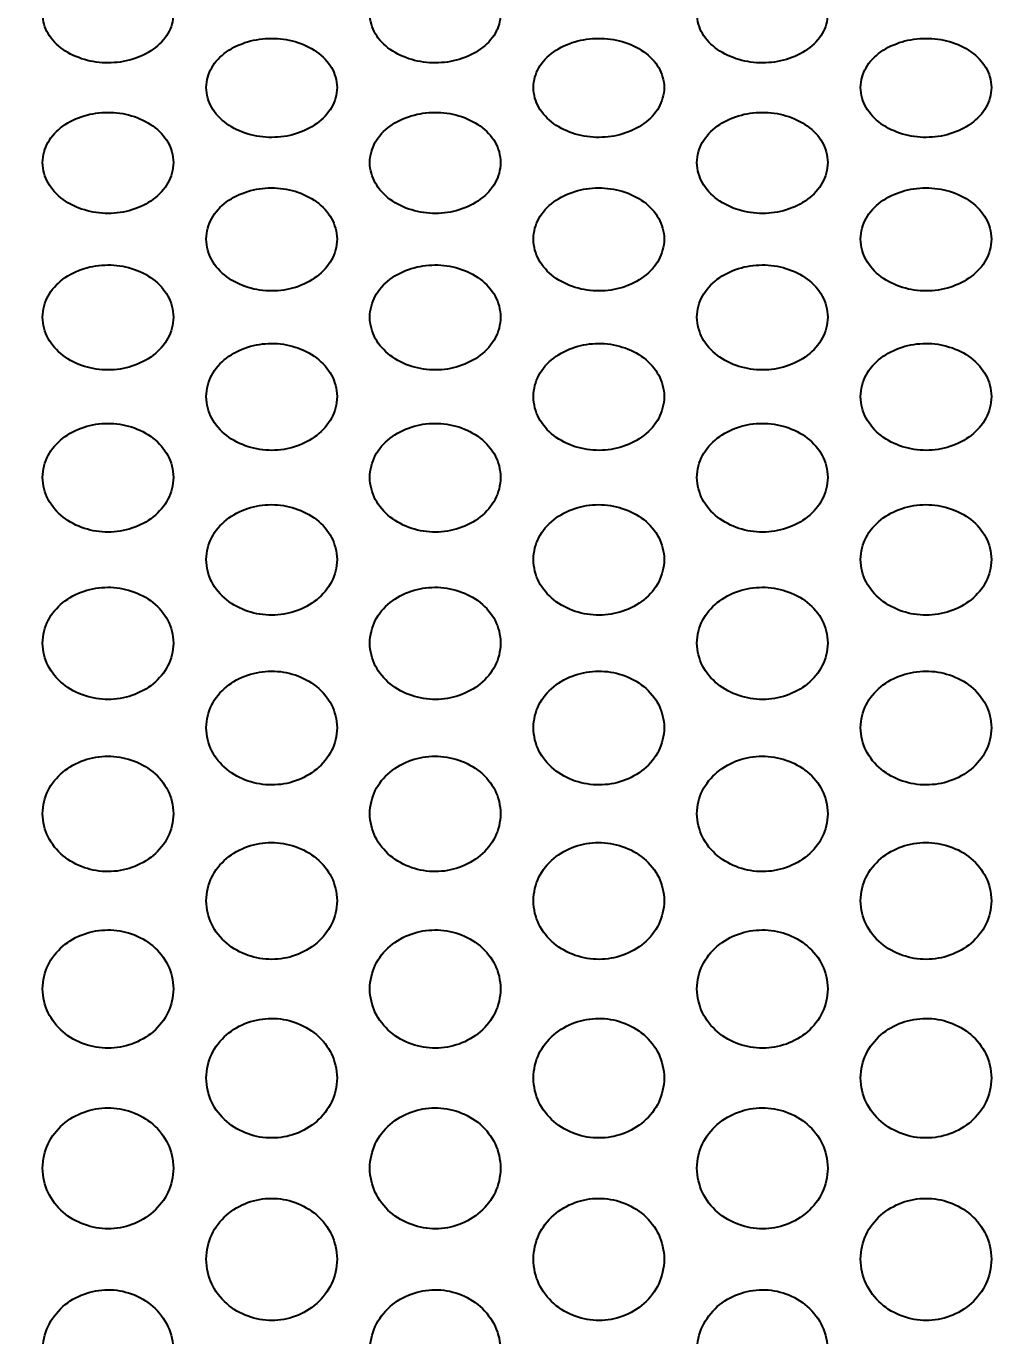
# Model space of a CAD drawing. Header units: millimetres. Extents: x 750 to 8479, y 2174 to 4333.
# Drawn here: x 2392.2 to 2452.2, y 3845.7 to 3925.7 of the extents above; entities that cross this region are included whole.
import ezdxf

# ---------------------------------------------------------------- set-up
doc = ezdxf.new("R2010")
doc.units = ezdxf.units.MM
doc.header["$LTSCALE"] = 153.67
doc.header["$PDMODE"] = 3
doc.header["$PDSIZE"] = 8
doc.layers.get('0').update_dxf_attribs({"linetype": 'CONTINUOUS'})
doc.layers.get('Defpoints').update_dxf_attribs({"linetype": 'CONTINUOUS'})
doc.layers.add('02___PRT_ALL_AXES', color=7, linetype='CONTINUOUS')
doc.styles.get("Standard").update_dxf_attribs({"font": 'calibri.ttf'})
doc.dimstyles.get("Standard").update_dxf_attribs({"dimtxt": 17.5, "dimasz": 17.5, "dimexe": 1.5, "dimexo": 1, "dimtad": 1, "dimdsep": 46, "dimtxsty": 'Standard', "dimblk": '_FILLED', "dimblk1": '_FILLED', "dimblk2": '_FILLED', "dimcen": 0.09, "dimazin": 2, "dimtol": 1, "dimtp": 0.01, "dimtm": 0.01, "dimtfac": 1, "dimtofl": 0, "dimtmove": 0, "dimatfit": 3, "dimldrblk": '_FILLED', "dimfxl": 1, "dimtolj": 1, "dimarcsym": 0})

# ---------------------------------------------------------------- blocks, each defined once
blk = doc.blocks.new('_FILLED')
at = {"color": 0, "linetype": 'ByBlock'}
blk.add_solid([(0, 0), (-1, 0.2143), (-1, -0.2143)], dxfattribs=at)
blk = doc.blocks.new('*D35')
at = {"color": 0, "lineweight": -2}
for p, q in [((2172.164, 4025.33), (2172.164, 4062.926)), ((2749.564, 3876.371), (2749.564, 4062.926)), ((2189.664, 4061.426), (2426.858, 4061.426)), ((2732.064, 4061.426), (2494.87, 4061.426))]:
    blk.add_line(p, q, dxfattribs=at)
at = {"layer": 'Defpoints', "color": 0}
for p in [(2749.564, 4061.426), (2172.164, 4024.33), (2749.564, 3875.371)]:
    blk.add_point(p, dxfattribs=at)
at = {"color": 0, "linetype": 'ByBlock', "lineweight": -2, "xscale": 17.5, "yscale": 17.5, "zscale": 17.5, "rotation": 180}
blk.add_blockref('_FILLED', (2172.164, 4061.426), dxfattribs=at)
at = {"color": 0, "linetype": 'ByBlock', "lineweight": -2, "xscale": 17.5, "yscale": 17.5, "zscale": 17.5}
blk.add_blockref('_FILLED', (2749.564, 4061.426), dxfattribs=at)
at = {"color": 0, "insert": (2460.864, 4061.426), "char_height": 30, "attachment_point": 5}
blk.add_mtext('\\A1;\\A1;575', dxfattribs=at)

msp = doc.modelspace()

# ---------------------------------------------------------------- linework, layer by layer
at = {"layer": '02___PRT_ALL_AXES', "linetype": 'Continuous'}
for points in [[(2401.16421, 3926.40065), (2401.14237, 3925.9631), (2400.93039, 3925.1779), (2399.98744, 3924.18528), (2398.64757, 3923.55791), (2397.18087, 3923.35095), (2395.707, 3923.54957), (2394.35251, 3924.17568), (2393.39937, 3925.17347), (2393.18584, 3925.96134), (2393.16421, 3926.40065)], [(2421.16421, 3926.40065), (2421.14237, 3925.9631), (2420.93039, 3925.1779), (2419.98744, 3924.18528), (2418.64757, 3923.55791), (2417.18087, 3923.35095), (2415.707, 3923.54957), (2414.35251, 3924.17568), (2413.39937, 3925.17347), (2413.18584, 3925.96134), (2413.16421, 3926.40065)], [(2441.16421, 3926.40065), (2441.14237, 3925.9631), (2440.93039, 3925.1779), (2439.98744, 3924.18528), (2438.64757, 3923.55791), (2437.18087, 3923.35095), (2435.707, 3923.54957), (2434.35251, 3924.17568), (2433.39937, 3925.17347), (2433.18584, 3925.96134), (2433.16421, 3926.40065)], [(2403.16421, 3921.91304), (2403.18605, 3922.36015), (2403.39803, 3923.15702), (2404.34098, 3924.15372), (2405.68085, 3924.77843), (2407.14755, 3924.98371), (2408.62142, 3924.78671), (2409.97591, 3924.16333), (2410.92905, 3923.16151), (2411.14258, 3922.36194), (2411.16421, 3921.91304)], [(2423.16421, 3921.91304), (2423.18605, 3922.36015), (2423.39803, 3923.15702), (2424.34098, 3924.15372), (2425.68085, 3924.77843), (2427.14755, 3924.98371), (2428.62142, 3924.78671), (2429.97591, 3924.16333), (2430.92905, 3923.16151), (2431.14258, 3922.36194), (2431.16421, 3921.91304)], [(2443.16421, 3921.91304), (2443.18605, 3922.36015), (2443.39803, 3923.15702), (2444.34098, 3924.15372), (2445.68085, 3924.77843), (2447.14755, 3924.98371), (2448.62142, 3924.78671), (2449.97591, 3924.16333), (2450.92905, 3923.16151), (2451.14258, 3922.36194), (2451.16421, 3921.91304)], [(2411.16421, 3921.91304), (2411.14237, 3921.46594), (2410.93039, 3920.66375), (2409.98744, 3919.64991), (2408.64757, 3919.00925), (2407.18087, 3918.79792), (2405.707, 3919.00073), (2404.35251, 3919.64011), (2403.39937, 3920.65923), (2403.18584, 3921.46414), (2403.16421, 3921.91304)], [(2431.16421, 3921.91304), (2431.14237, 3921.46594), (2430.93039, 3920.66375), (2429.98744, 3919.64991), (2428.64757, 3919.00925), (2427.18087, 3918.79792), (2425.707, 3919.00073), (2424.35251, 3919.64011), (2423.39937, 3920.65923), (2423.18584, 3921.46414), (2423.16421, 3921.91304)], [(2451.16421, 3921.91304), (2451.14237, 3921.46594), (2450.93039, 3920.66375), (2449.98744, 3919.64991), (2448.64757, 3919.00925), (2447.18087, 3918.79792), (2445.707, 3919.00073), (2444.35251, 3919.64011), (2443.39937, 3920.65923), (2443.18584, 3921.46414), (2443.16421, 3921.91304)], [(2393.16421, 3917.32993), (2393.18605, 3917.78631), (2393.39803, 3918.59987), (2394.34098, 3919.61768), (2395.68085, 3920.25575), (2397.14755, 3920.46544), (2398.62142, 3920.26421), (2399.97591, 3919.62749), (2400.92905, 3918.60445), (2401.14258, 3917.78815), (2401.16421, 3917.32993)], [(2413.16421, 3917.32993), (2413.18605, 3917.78631), (2413.39803, 3918.59987), (2414.34098, 3919.61768), (2415.68085, 3920.25575), (2417.14755, 3920.46544), (2418.62142, 3920.26421), (2419.97591, 3919.62749), (2420.92905, 3918.60445), (2421.14258, 3917.78815), (2421.16421, 3917.32993)], [(2433.16421, 3917.32993), (2433.18605, 3917.78631), (2433.39803, 3918.59987), (2434.34098, 3919.61768), (2435.68085, 3920.25575), (2437.14755, 3920.46544), (2438.62142, 3920.26421), (2439.97591, 3919.62749), (2440.92905, 3918.60445), (2441.14258, 3917.78815), (2441.16421, 3917.32993)], [(2401.16421, 3917.32993), (2401.14237, 3916.87355), (2400.93039, 3916.05482), (2399.98744, 3915.02035), (2398.64757, 3914.36678), (2397.18087, 3914.15122), (2395.707, 3914.35809), (2394.35251, 3915.01035), (2393.39937, 3916.05021), (2393.18584, 3916.87171), (2393.16421, 3917.32993)], [(2421.16421, 3917.32993), (2421.14237, 3916.87355), (2420.93039, 3916.05482), (2419.98744, 3915.02035), (2418.64757, 3914.36678), (2417.18087, 3914.15122), (2415.707, 3914.35809), (2414.35251, 3915.01035), (2413.39937, 3916.05021), (2413.18584, 3916.87171), (2413.16421, 3917.32993)], [(2441.16421, 3917.32993), (2441.14237, 3916.87355), (2440.93039, 3916.05482), (2439.98744, 3915.02035), (2438.64757, 3914.36678), (2437.18087, 3914.15122), (2435.707, 3914.35809), (2434.35251, 3915.01035), (2433.39937, 3916.05021), (2433.18584, 3916.87171), (2433.16421, 3917.32993)], [(2403.16421, 3912.65399), (2403.18605, 3913.11939), (2403.39803, 3913.94914), (2404.34098, 3914.98747), (2405.68085, 3915.63853), (2407.14755, 3915.8525), (2408.62142, 3915.64716), (2409.97591, 3914.99748), (2410.92905, 3913.95381), (2411.14258, 3913.12126), (2411.16421, 3912.65399)], [(2423.16421, 3912.65399), (2423.18605, 3913.11939), (2423.39803, 3913.94914), (2424.34098, 3914.98747), (2425.68085, 3915.63853), (2427.14755, 3915.8525), (2428.62142, 3915.64716), (2429.97591, 3914.99748), (2430.92905, 3913.95381), (2431.14258, 3913.12126), (2431.16421, 3912.65399)], [(2443.16421, 3912.65399), (2443.18605, 3913.11939), (2443.39803, 3913.94914), (2444.34098, 3914.98747), (2445.68085, 3915.63853), (2447.14755, 3915.8525), (2448.62142, 3915.64716), (2449.97591, 3914.99748), (2450.92905, 3913.95381), (2451.14258, 3913.12126), (2451.16421, 3912.65399)], [(2411.16421, 3912.65399), (2411.14237, 3912.18859), (2410.93039, 3911.35382), (2409.98744, 3910.29932), (2408.64757, 3909.63322), (2407.18087, 3909.41353), (2405.707, 3909.62436), (2404.35251, 3910.28912), (2403.39937, 3911.34911), (2403.18584, 3912.18671), (2403.16421, 3912.65399)], [(2431.16421, 3912.65399), (2431.14237, 3912.18859), (2430.93039, 3911.35382), (2429.98744, 3910.29932), (2428.64757, 3909.63322), (2427.18087, 3909.41353), (2425.707, 3909.62436), (2424.35251, 3910.28912), (2423.39937, 3911.34911), (2423.18584, 3912.18671), (2423.16421, 3912.65399)], [(2451.16421, 3912.65399), (2451.14237, 3912.18859), (2450.93039, 3911.35382), (2449.98744, 3910.29932), (2448.64757, 3909.63322), (2447.18087, 3909.41353), (2445.707, 3909.62436), (2444.35251, 3910.28912), (2443.39937, 3911.34911), (2443.18584, 3912.18671), (2443.16421, 3912.65399)], [(2393.16421, 3907.88795), (2393.18605, 3908.36209), (2393.39803, 3909.20756), (2394.34098, 3910.2658), (2395.68085, 3910.92946), (2397.14755, 3911.1476), (2398.62142, 3910.93827), (2399.97591, 3910.276), (2400.92905, 3909.21232), (2401.14258, 3908.364), (2401.16421, 3907.88795)], [(2413.16421, 3907.88795), (2413.18605, 3908.36209), (2413.39803, 3909.20756), (2414.34098, 3910.2658), (2415.68085, 3910.92946), (2417.14755, 3911.1476), (2418.62142, 3910.93827), (2419.97591, 3910.276), (2420.92905, 3909.21232), (2421.14258, 3908.364), (2421.16421, 3907.88795)], [(2433.16421, 3907.88795), (2433.18605, 3908.36209), (2433.39803, 3909.20756), (2434.34098, 3910.2658), (2435.68085, 3910.92946), (2437.14755, 3911.1476), (2438.62142, 3910.93827), (2439.97591, 3910.276), (2440.92905, 3909.21232), (2441.14258, 3908.364), (2441.16421, 3907.88795)], [(2401.16421, 3907.88795), (2401.14237, 3907.4138), (2400.93039, 3906.56347), (2399.98744, 3905.48956), (2398.64757, 3904.81131), (2397.18087, 3904.58765), (2395.707, 3904.8023), (2394.35251, 3905.47918), (2393.39937, 3906.55868), (2393.18584, 3907.41189), (2393.16421, 3907.88795)], [(2421.16421, 3907.88795), (2421.14237, 3907.4138), (2420.93039, 3906.56347), (2419.98744, 3905.48956), (2418.64757, 3904.81131), (2417.18087, 3904.58765), (2415.707, 3904.8023), (2414.35251, 3905.47918), (2413.39937, 3906.55868), (2413.18584, 3907.41189), (2413.16421, 3907.88795)], [(2441.16421, 3907.88795), (2441.14237, 3907.4138), (2440.93039, 3906.56347), (2439.98744, 3905.48956), (2438.64757, 3904.81131), (2437.18087, 3904.58765), (2435.707, 3904.8023), (2434.35251, 3905.47918), (2433.39937, 3906.55868), (2433.18584, 3907.41189), (2433.16421, 3907.88795)], [(2403.16421, 3903.03459), (2403.18605, 3903.5172), (2403.39803, 3904.37789), (2404.34098, 3905.45543), (2405.68085, 3906.13131), (2407.14755, 3906.35348), (2408.62142, 3906.14028), (2409.97591, 3905.46581), (2410.92905, 3904.38274), (2411.14258, 3903.51914), (2411.16421, 3903.03459)], [(2423.16421, 3903.03459), (2423.18605, 3903.5172), (2423.39803, 3904.37789), (2424.34098, 3905.45543), (2425.68085, 3906.13131), (2427.14755, 3906.35348), (2428.62142, 3906.14028), (2429.97591, 3905.46581), (2430.92905, 3904.38274), (2431.14258, 3903.51914), (2431.16421, 3903.03459)], [(2443.16421, 3903.03459), (2443.18605, 3903.5172), (2443.39803, 3904.37789), (2444.34098, 3905.45543), (2445.68085, 3906.13131), (2447.14755, 3906.35348), (2448.62142, 3906.14028), (2449.97591, 3905.46581), (2450.92905, 3904.38274), (2451.14258, 3903.51914), (2451.16421, 3903.03459)], [(2411.16421, 3903.03459), (2411.14237, 3902.55198), (2410.93039, 3901.68658), (2409.98744, 3900.59388), (2408.64757, 3899.90389), (2407.18087, 3899.67637), (2405.707, 3899.89472), (2404.35251, 3900.58332), (2403.39937, 3901.6817), (2403.18584, 3902.55003), (2403.16421, 3903.03459)], [(2431.16421, 3903.03459), (2431.14237, 3902.55198), (2430.93039, 3901.68658), (2429.98744, 3900.59388), (2428.64757, 3899.90389), (2427.18087, 3899.67637), (2425.707, 3899.89472), (2424.35251, 3900.58332), (2423.39937, 3901.6817), (2423.18584, 3902.55003), (2423.16421, 3903.03459)], [(2451.16421, 3903.03459), (2451.14237, 3902.55198), (2450.93039, 3901.68658), (2449.98744, 3900.59388), (2448.64757, 3899.90389), (2447.18087, 3899.67637), (2445.707, 3899.89472), (2444.35251, 3900.58332), (2443.39937, 3901.6817), (2443.18584, 3902.55003), (2443.16421, 3903.03459)], [(2393.16421, 3898.09675), (2393.18605, 3898.58755), (2393.39803, 3899.46296), (2394.34098, 3900.55916), (2395.68085, 3901.24686), (2397.14755, 3901.47294), (2398.62142, 3901.25599), (2399.97591, 3900.56972), (2400.92905, 3899.46789), (2401.14258, 3898.58952), (2401.16421, 3898.09675)], [(2413.16421, 3898.09675), (2413.18605, 3898.58755), (2413.39803, 3899.46296), (2414.34098, 3900.55916), (2415.68085, 3901.24686), (2417.14755, 3901.47294), (2418.62142, 3901.25599), (2419.97591, 3900.56972), (2420.92905, 3899.46789), (2421.14258, 3898.58952), (2421.16421, 3898.09675)], [(2433.16421, 3898.09675), (2433.18605, 3898.58755), (2433.39803, 3899.46296), (2434.34098, 3900.55916), (2435.68085, 3901.24686), (2437.14755, 3901.47294), (2438.62142, 3901.25599), (2439.97591, 3900.56972), (2440.92905, 3899.46789), (2441.14258, 3898.58952), (2441.16421, 3898.09675)], [(2401.16421, 3898.09675), (2401.14237, 3897.60595), (2400.93039, 3896.72599), (2399.98744, 3895.61515), (2398.64757, 3894.91381), (2397.18087, 3894.68257), (2395.707, 3894.90449), (2394.35251, 3895.60441), (2393.39937, 3896.72104), (2393.18584, 3897.60397), (2393.16421, 3898.09675)], [(2421.16421, 3898.09675), (2421.14237, 3897.60595), (2420.93039, 3896.72599), (2419.98744, 3895.61515), (2418.64757, 3894.91381), (2417.18087, 3894.68257), (2415.707, 3894.90449), (2414.35251, 3895.60441), (2413.39937, 3896.72104), (2413.18584, 3897.60397), (2413.16421, 3898.09675)], [(2441.16421, 3898.09675), (2441.14237, 3897.60595), (2440.93039, 3896.72599), (2439.98744, 3895.61515), (2438.64757, 3894.91381), (2437.18087, 3894.68257), (2435.707, 3894.90449), (2434.35251, 3895.60441), (2433.39937, 3896.72104), (2433.18584, 3897.60397), (2433.16421, 3898.09675)], [(2403.16421, 3893.07731), (2403.18605, 3893.57601), (2403.39803, 3894.46563), (2404.34098, 3895.57985), (2405.68085, 3896.27898), (2407.14755, 3896.50883), (2408.62142, 3896.28826), (2409.97591, 3895.59059), (2410.92905, 3894.47063), (2411.14258, 3893.57801), (2411.16421, 3893.07731)], [(2423.16421, 3893.07731), (2423.18605, 3893.57601), (2423.39803, 3894.46563), (2424.34098, 3895.57985), (2425.68085, 3896.27898), (2427.14755, 3896.50883), (2428.62142, 3896.28826), (2429.97591, 3895.59059), (2430.92905, 3894.47063), (2431.14258, 3893.57801), (2431.16421, 3893.07731)], [(2443.16421, 3893.07731), (2443.18605, 3893.57601), (2443.39803, 3894.46563), (2444.34098, 3895.57985), (2445.68085, 3896.27898), (2447.14755, 3896.50883), (2448.62142, 3896.28826), (2449.97591, 3895.59059), (2450.92905, 3894.47063), (2451.14258, 3893.57801), (2451.16421, 3893.07731)], [(2411.16421, 3893.07731), (2411.14237, 3892.57861), (2410.93039, 3891.68461), (2409.98744, 3890.55626), (2408.64757, 3889.84399), (2407.18087, 3889.60916), (2405.707, 3889.83452), (2404.35251, 3890.54536), (2403.39937, 3891.67957), (2403.18584, 3892.5766), (2403.16421, 3893.07731)], [(2431.16421, 3893.07731), (2431.14237, 3892.57861), (2430.93039, 3891.68461), (2429.98744, 3890.55626), (2428.64757, 3889.84399), (2427.18087, 3889.60916), (2425.707, 3889.83452), (2424.35251, 3890.54536), (2423.39937, 3891.67957), (2423.18584, 3892.5766), (2423.16421, 3893.07731)], [(2451.16421, 3893.07731), (2451.14237, 3892.57861), (2450.93039, 3891.68461), (2449.98744, 3890.55626), (2448.64757, 3889.84399), (2447.18087, 3889.60916), (2445.707, 3889.83452), (2444.35251, 3890.54536), (2443.39937, 3891.67957), (2443.18584, 3892.5766), (2443.16421, 3893.07731)], [(2393.16421, 3887.97919), (2393.18605, 3888.4855), (2393.39803, 3889.38881), (2394.34098, 3890.52041), (2395.68085, 3891.23056), (2397.14755, 3891.46405), (2398.62142, 3891.23998), (2399.97591, 3890.53132), (2400.92905, 3889.3939), (2401.14258, 3888.48754), (2401.16421, 3887.97919)], [(2413.16421, 3887.97919), (2413.18605, 3888.4855), (2413.39803, 3889.38881), (2414.34098, 3890.52041), (2415.68085, 3891.23056), (2417.14755, 3891.46405), (2418.62142, 3891.23998), (2419.97591, 3890.53132), (2420.92905, 3889.3939), (2421.14258, 3888.48754), (2421.16421, 3887.97919)], [(2433.16421, 3887.97919), (2433.18605, 3888.4855), (2433.39803, 3889.38881), (2434.34098, 3890.52041), (2435.68085, 3891.23056), (2437.14755, 3891.46405), (2438.62142, 3891.23998), (2439.97591, 3890.53132), (2440.92905, 3889.3939), (2441.14258, 3888.48754), (2441.16421, 3887.97919)], [(2401.16421, 3887.97919), (2401.14237, 3887.47289), (2400.93039, 3886.56536), (2399.98744, 3885.42018), (2398.64757, 3884.69739), (2397.18087, 3884.45911), (2395.707, 3884.68778), (2394.35251, 3885.40911), (2393.39937, 3886.56025), (2393.18584, 3887.47085), (2393.16421, 3887.97919)], [(2421.16421, 3887.97919), (2421.14237, 3887.47289), (2420.93039, 3886.56536), (2419.98744, 3885.42018), (2418.64757, 3884.69739), (2417.18087, 3884.45911), (2415.707, 3884.68778), (2414.35251, 3885.40911), (2413.39937, 3886.56025), (2413.18584, 3887.47085), (2413.16421, 3887.97919)], [(2441.16421, 3887.97919), (2441.14237, 3887.47289), (2440.93039, 3886.56536), (2439.98744, 3885.42018), (2438.64757, 3884.69739), (2437.18087, 3884.45911), (2435.707, 3884.68778), (2434.35251, 3885.40911), (2433.39937, 3886.56025), (2433.18584, 3887.47085), (2433.16421, 3887.97919)], [(2403.16421, 3882.80539), (2403.18605, 3883.31901), (2403.39803, 3884.23548), (2404.34098, 3885.38379), (2405.68085, 3886.10454), (2407.14755, 3886.34154), (2408.62142, 3886.1141), (2409.97591, 3885.39487), (2410.92905, 3884.24064), (2411.14258, 3883.32108), (2411.16421, 3882.80539)], [(2423.16421, 3882.80539), (2423.18605, 3883.31901), (2423.39803, 3884.23548), (2424.34098, 3885.38379), (2425.68085, 3886.10454), (2427.14755, 3886.34154), (2428.62142, 3886.1141), (2429.97591, 3885.39487), (2430.92905, 3884.24064), (2431.14258, 3883.32108), (2431.16421, 3882.80539)], [(2443.16421, 3882.80539), (2443.18605, 3883.31901), (2443.39803, 3884.23548), (2444.34098, 3885.38379), (2445.68085, 3886.10454), (2447.14755, 3886.34154), (2448.62142, 3886.1141), (2449.97591, 3885.39487), (2450.92905, 3884.24064), (2451.14258, 3883.32108), (2451.16421, 3882.80539)], [(2411.16421, 3882.80539), (2411.14237, 3882.29177), (2410.93039, 3881.37125), (2409.98744, 3880.20989), (2408.64757, 3879.47701), (2407.18087, 3879.23541), (2405.707, 3879.46727), (2404.35251, 3880.19867), (2403.39937, 3881.36606), (2403.18584, 3882.2897), (2403.16421, 3882.80539)], [(2431.16421, 3882.80539), (2431.14237, 3882.29177), (2430.93039, 3881.37125), (2429.98744, 3880.20989), (2428.64757, 3879.47701), (2427.18087, 3879.23541), (2425.707, 3879.46727), (2424.35251, 3880.19867), (2423.39937, 3881.36606), (2423.18584, 3882.2897), (2423.16421, 3882.80539)], [(2451.16421, 3882.80539), (2451.14237, 3882.29177), (2450.93039, 3881.37125), (2449.98744, 3880.20989), (2448.64757, 3879.47701), (2447.18087, 3879.23541), (2445.707, 3879.46727), (2444.35251, 3880.19867), (2443.39937, 3881.36606), (2443.18584, 3882.2897), (2443.16421, 3882.80539)], [(2393.16421, 3877.55891), (2393.18605, 3878.07955), (2393.39803, 3879.00864), (2394.34098, 3880.173), (2395.68085, 3880.90393), (2397.14755, 3881.14428), (2398.62142, 3880.91362), (2399.97591, 3880.18423), (2400.92905, 3879.01387), (2401.14258, 3878.08164), (2401.16421, 3877.55891)], [(2413.16421, 3877.55891), (2413.18605, 3878.07955), (2413.39803, 3879.00864), (2414.34098, 3880.173), (2415.68085, 3880.90393), (2417.14755, 3881.14428), (2418.62142, 3880.91362), (2419.97591, 3880.18423), (2420.92905, 3879.01387), (2421.14258, 3878.08164), (2421.16421, 3877.55891)], [(2433.16421, 3877.55891), (2433.18605, 3878.07955), (2433.39803, 3879.00864), (2434.34098, 3880.173), (2435.68085, 3880.90393), (2437.14755, 3881.14428), (2438.62142, 3880.91362), (2439.97591, 3880.18423), (2440.92905, 3879.01387), (2441.14258, 3878.08164), (2441.16421, 3877.55891)], [(2401.16421, 3877.55891), (2401.14237, 3877.03828), (2400.93039, 3876.1053), (2399.98744, 3874.92845), (2398.64757, 3874.1859), (2397.18087, 3873.94113), (2395.707, 3874.17603), (2394.35251, 3874.91708), (2393.39937, 3876.10005), (2393.18584, 3877.03618), (2393.16421, 3877.55891)], [(2421.16421, 3877.55891), (2421.14237, 3877.03828), (2420.93039, 3876.1053), (2419.98744, 3874.92845), (2418.64757, 3874.1859), (2417.18087, 3873.94113), (2415.707, 3874.17603), (2414.35251, 3874.91708), (2413.39937, 3876.10005), (2413.18584, 3877.03618), (2413.16421, 3877.55891)], [(2441.16421, 3877.55891), (2441.14237, 3877.03828), (2440.93039, 3876.1053), (2439.98744, 3874.92845), (2438.64757, 3874.1859), (2437.18087, 3873.94113), (2435.707, 3874.17603), (2434.35251, 3874.91708), (2433.39937, 3876.10005), (2433.18584, 3877.03618), (2433.16421, 3877.55891)], [(2403.16421, 3872.24282), (2403.18605, 3872.77017), (2403.39803, 3873.71135), (2404.34098, 3874.89107), (2405.68085, 3875.63175), (2407.14755, 3875.87533), (2408.62142, 3875.64158), (2409.97591, 3874.90244), (2410.92905, 3873.71665), (2411.14258, 3872.77229), (2411.16421, 3872.24282)], [(2423.16421, 3872.24282), (2423.18605, 3872.77017), (2423.39803, 3873.71135), (2424.34098, 3874.89107), (2425.68085, 3875.63175), (2427.14755, 3875.87533), (2428.62142, 3875.64158), (2429.97591, 3874.90244), (2430.92905, 3873.71665), (2431.14258, 3872.77229), (2431.16421, 3872.24282)], [(2443.16421, 3872.24282), (2443.18605, 3872.77017), (2443.39803, 3873.71135), (2444.34098, 3874.89107), (2445.68085, 3875.63175), (2447.14755, 3875.87533), (2448.62142, 3875.64158), (2449.97591, 3874.90244), (2450.92905, 3873.71665), (2451.14258, 3872.77229), (2451.16421, 3872.24282)], [(2411.16421, 3872.24282), (2411.14237, 3871.71548), (2410.93039, 3870.77059), (2409.98744, 3869.57893), (2408.64757, 3868.82715), (2407.18087, 3868.57935), (2405.707, 3868.81716), (2404.35251, 3869.56742), (2403.39937, 3870.76527), (2403.18584, 3871.71335), (2403.16421, 3872.24282)], [(2431.16421, 3872.24282), (2431.14237, 3871.71548), (2430.93039, 3870.77059), (2429.98744, 3869.57893), (2428.64757, 3868.82715), (2427.18087, 3868.57935), (2425.707, 3868.81716), (2424.35251, 3869.56742), (2423.39937, 3870.76527), (2423.18584, 3871.71335), (2423.16421, 3872.24282)], [(2451.16421, 3872.24282), (2451.14237, 3871.71548), (2450.93039, 3870.77059), (2449.98744, 3869.57893), (2448.64757, 3868.82715), (2447.18087, 3868.57935), (2445.707, 3868.81716), (2444.35251, 3869.56742), (2443.39937, 3870.76527), (2443.18584, 3871.71335), (2443.16421, 3872.24282)], [(2393.16421, 3866.86022), (2393.18605, 3867.39397), (2393.39803, 3868.34669), (2394.34098, 3869.54108), (2395.68085, 3870.29108), (2397.14755, 3870.53775), (2398.62142, 3870.30104), (2399.97591, 3869.5526), (2400.92905, 3868.35205), (2401.14258, 3867.39612), (2401.16421, 3866.86022)], [(2413.16421, 3866.86022), (2413.18605, 3867.39397), (2413.39803, 3868.34669), (2414.34098, 3869.54108), (2415.68085, 3870.29108), (2417.14755, 3870.53775), (2418.62142, 3870.30104), (2419.97591, 3869.5526), (2420.92905, 3868.35205), (2421.14258, 3867.39612), (2421.16421, 3866.86022)], [(2433.16421, 3866.86022), (2433.18605, 3867.39397), (2433.39803, 3868.34669), (2434.34098, 3869.54108), (2435.68085, 3870.29108), (2437.14755, 3870.53775), (2438.62142, 3870.30104), (2439.97591, 3869.5526), (2440.92905, 3868.35205), (2441.14258, 3867.39612), (2441.16421, 3866.86022)], [(2401.16421, 3866.86022), (2401.14237, 3866.32648), (2400.93039, 3865.37023), (2399.98744, 3864.16447), (2398.64757, 3863.40388), (2397.18087, 3863.15321), (2395.707, 3863.39377), (2394.35251, 3864.15282), (2393.39937, 3865.36485), (2393.18584, 3866.32433), (2393.16421, 3866.86022)], [(2421.16421, 3866.86022), (2421.14237, 3866.32648), (2420.93039, 3865.37023), (2419.98744, 3864.16447), (2418.64757, 3863.40388), (2417.18087, 3863.15321), (2415.707, 3863.39377), (2414.35251, 3864.15282), (2413.39937, 3865.36485), (2413.18584, 3866.32433), (2413.16421, 3866.86022)], [(2441.16421, 3866.86022), (2441.14237, 3866.32648), (2440.93039, 3865.37023), (2439.98744, 3864.16447), (2438.64757, 3863.40388), (2437.18087, 3863.15321), (2435.707, 3863.39377), (2434.35251, 3864.15282), (2433.39937, 3865.36485), (2433.18584, 3866.32433), (2433.16421, 3866.86022)], [(2403.16421, 3861.41426), (2403.18605, 3861.9541), (2403.39803, 3862.9178), (2404.34098, 3864.12617), (2405.68085, 3864.88505), (2407.14755, 3865.13466), (2408.62142, 3864.89512), (2409.97591, 3864.13782), (2410.92905, 3862.92322), (2411.14258, 3861.95627), (2411.16421, 3861.41426)], [(2423.16421, 3861.41426), (2423.18605, 3861.9541), (2423.39803, 3862.9178), (2424.34098, 3864.12617), (2425.68085, 3864.88505), (2427.14755, 3865.13466), (2428.62142, 3864.89512), (2429.97591, 3864.13782), (2430.92905, 3862.92322), (2431.14258, 3861.95627), (2431.16421, 3861.41426)], [(2443.16421, 3861.41426), (2443.18605, 3861.9541), (2443.39803, 3862.9178), (2444.34098, 3864.12617), (2445.68085, 3864.88505), (2447.14755, 3865.13466), (2448.62142, 3864.89512), (2449.97591, 3864.13782), (2450.92905, 3862.92322), (2451.14258, 3861.95627), (2451.16421, 3861.41426)], [(2411.16421, 3861.41426), (2411.14237, 3860.87443), (2410.93039, 3859.90738), (2409.98744, 3858.68821), (2408.64757, 3857.91927), (2407.18087, 3857.66586), (2405.707, 3857.90905), (2404.35251, 3858.67643), (2403.39937, 3859.90193), (2403.18584, 3860.87226), (2403.16421, 3861.41426)], [(2431.16421, 3861.41426), (2431.14237, 3860.87443), (2430.93039, 3859.90738), (2429.98744, 3858.68821), (2428.64757, 3857.91927), (2427.18087, 3857.66586), (2425.707, 3857.90905), (2424.35251, 3858.67643), (2423.39937, 3859.90193), (2423.18584, 3860.87226), (2423.16421, 3861.41426)], [(2451.16421, 3861.41426), (2451.14237, 3860.87443), (2450.93039, 3859.90738), (2449.98744, 3858.68821), (2448.64757, 3857.91927), (2447.18087, 3857.66586), (2445.707, 3857.90905), (2444.35251, 3858.67643), (2443.39937, 3859.90193), (2443.18584, 3860.87226), (2443.16421, 3861.41426)], [(2393.16421, 3855.90812), (2393.18605, 3856.45373), (2393.39803, 3857.42784), (2394.34098, 3858.64948), (2395.68085, 3859.41681), (2397.14755, 3859.6692), (2398.62142, 3859.42699), (2399.97591, 3858.66127), (2400.92905, 3857.43332), (2401.14258, 3856.45592), (2401.16421, 3855.90812)], [(2413.16421, 3855.90812), (2413.18605, 3856.45373), (2413.39803, 3857.42784), (2414.34098, 3858.64948), (2415.68085, 3859.41681), (2417.14755, 3859.6692), (2418.62142, 3859.42699), (2419.97591, 3858.66127), (2420.92905, 3857.43332), (2421.14258, 3856.45592), (2421.16421, 3855.90812)], [(2433.16421, 3855.90812), (2433.18605, 3856.45373), (2433.39803, 3857.42784), (2434.34098, 3858.64948), (2435.68085, 3859.41681), (2437.14755, 3859.6692), (2438.62142, 3859.42699), (2439.97591, 3858.66127), (2440.92905, 3857.43332), (2441.14258, 3856.45592), (2441.16421, 3855.90812)], [(2401.16421, 3855.90812), (2401.14237, 3855.36251), (2400.93039, 3854.38522), (2399.98744, 3853.15335), (2398.64757, 3852.37651), (2397.18087, 3852.12051), (2395.707, 3852.36619), (2394.35251, 3853.14145), (2393.39937, 3854.37972), (2393.18584, 3855.36031), (2393.16421, 3855.90812)], [(2421.16421, 3855.90812), (2421.14237, 3855.36251), (2420.93039, 3854.38522), (2419.98744, 3853.15335), (2418.64757, 3852.37651), (2417.18087, 3852.12051), (2415.707, 3852.36619), (2414.35251, 3853.14145), (2413.39937, 3854.37972), (2413.18584, 3855.36031), (2413.16421, 3855.90812)], [(2441.16421, 3855.90812), (2441.14237, 3855.36251), (2440.93039, 3854.38522), (2439.98744, 3853.15335), (2438.64757, 3852.37651), (2437.18087, 3852.12051), (2435.707, 3852.36619), (2434.35251, 3853.14145), (2433.39937, 3854.37972), (2433.18584, 3855.36031), (2433.16421, 3855.90812)], [(2403.16421, 3850.345), (2403.18605, 3850.89607), (2403.39803, 3851.88003), (2404.34098, 3853.11423), (2405.68085, 3853.88955), (2407.14755, 3854.14459), (2408.62142, 3853.89984), (2409.97591, 3853.12613), (2410.92905, 3851.88557), (2411.14258, 3850.89828), (2411.16421, 3850.345)], [(2423.16421, 3850.345), (2423.18605, 3850.89607), (2423.39803, 3851.88003), (2424.34098, 3853.11423), (2425.68085, 3853.88955), (2427.14755, 3854.14459), (2428.62142, 3853.89984), (2429.97591, 3853.12613), (2430.92905, 3851.88557), (2431.14258, 3850.89828), (2431.16421, 3850.345)], [(2443.16421, 3850.345), (2443.18605, 3850.89607), (2443.39803, 3851.88003), (2444.34098, 3853.11423), (2445.68085, 3853.88955), (2447.14755, 3854.14459), (2448.62142, 3853.89984), (2449.97591, 3853.12613), (2450.92905, 3851.88557), (2451.14258, 3850.89828), (2451.16421, 3850.345)], [(2411.16421, 3850.345), (2411.14237, 3849.79393), (2410.93039, 3848.80698), (2409.98744, 3847.56314), (2408.64757, 3846.77885), (2407.18087, 3846.52041), (2405.707, 3846.76843), (2404.35251, 3847.55112), (2403.39937, 3848.80142), (2403.18584, 3849.79172), (2403.16421, 3850.345)], [(2431.16421, 3850.345), (2431.14237, 3849.79393), (2430.93039, 3848.80698), (2429.98744, 3847.56314), (2428.64757, 3846.77885), (2427.18087, 3846.52041), (2425.707, 3846.76843), (2424.35251, 3847.55112), (2423.39937, 3848.80142), (2423.18584, 3849.79172), (2423.16421, 3850.345)], [(2451.16421, 3850.345), (2451.14237, 3849.79393), (2450.93039, 3848.80698), (2449.98744, 3847.56314), (2448.64757, 3846.77885), (2447.18087, 3846.52041), (2445.707, 3846.76843), (2444.35251, 3847.55112), (2443.39937, 3848.80142), (2443.18584, 3849.79172), (2443.16421, 3850.345)], [(2393.16421, 3844.72816), (2393.18605, 3845.28436), (2393.39803, 3846.27759), (2394.34098, 3847.52364), (2395.68085, 3848.30649), (2397.14755, 3848.56403), (2398.62142, 3848.31688), (2399.97591, 3847.53566), (2400.92905, 3846.28319), (2401.14258, 3845.2866), (2401.16421, 3844.72816)], [(2413.16421, 3844.72816), (2413.18605, 3845.28436), (2413.39803, 3846.27759), (2414.34098, 3847.52364), (2415.68085, 3848.30649), (2417.14755, 3848.56403), (2418.62142, 3848.31688), (2419.97591, 3847.53566), (2420.92905, 3846.28319), (2421.14258, 3845.2866), (2421.16421, 3844.72816)], [(2433.16421, 3844.72816), (2433.18605, 3845.28436), (2433.39803, 3846.27759), (2434.34098, 3847.52364), (2435.68085, 3848.30649), (2437.14755, 3848.56403), (2438.62142, 3848.31688), (2439.97591, 3847.53566), (2440.92905, 3846.28319), (2441.14258, 3845.2866), (2441.16421, 3844.72816)]]:
    msp.add_open_spline(points, degree=3, dxfattribs=at)

# ---------------------------------------------------------------- dimensions: what is measured, and where the dimension line sits
dim = msp.add_linear_dim(base=(2749.56421, 4061.42643), p1=(2172.16421, 4024.33034), p2=(2749.56421, 3875.37146), text='\\A1;575', dimstyle='Standard', override={"dimtxt": 30, "dimtad": 0, "dimtih": 1, "dimtoh": 1, "dimdec": 4, "dimzin": 0, "dimtxsty": 'Standard', "dimcen": 25.146, "dimadec": 0, "dimazin": 0, "dimtdec": 4, "dimtzin": 0})
dim.commit()
dim.dimension.update_dxf_attribs({"geometry": '*D35', "text_midpoint": (2460.86421, 4061.42643), "dimtype": 160})

doc.saveas('drawing.dxf')
